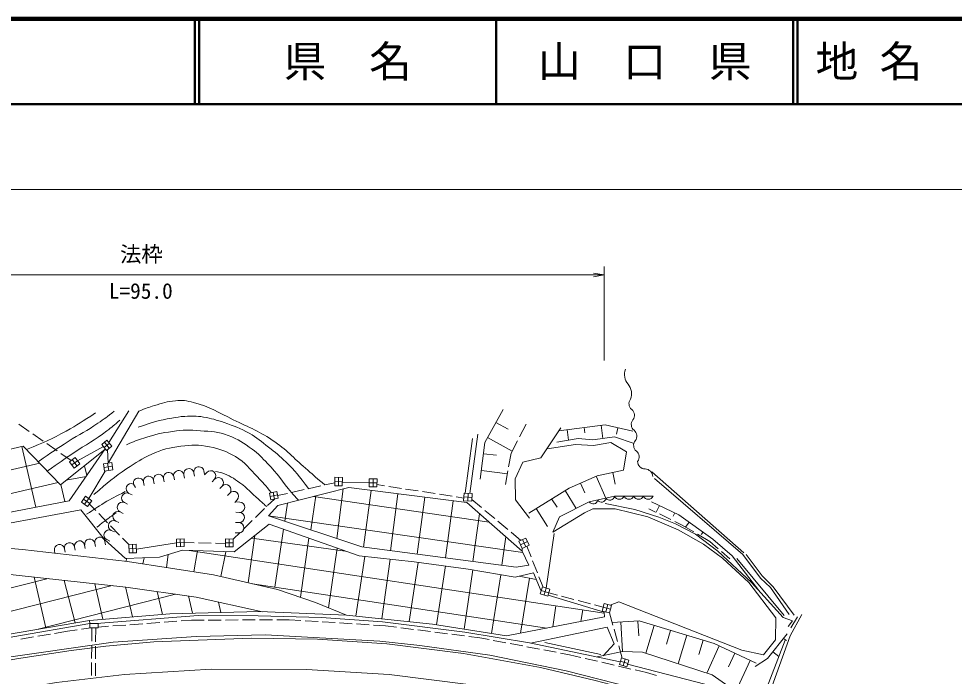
# Model space of a CAD drawing. Units: millimetres at full size, sheet at 1:1000; details may follow other scales. Extents: x 40000 to 680000, y 20000 to 380000.
# Drawn here: x 277126 to 386611, y 303018 to 380000 of the extents above; entities that cross this region are included whole.
import ezdxf
from ezdxf.enums import TextEntityAlignment as Align

# ---------------------------------------------------------------- set-up
doc = ezdxf.new("R2010")
doc.units = ezdxf.units.MM
doc.header["$LTSCALE"] = 1000
doc.linetypes.add('CHAIN', pattern=[18.5, 12, -1.5, 3.5, -1.5])
for name, color, linetype, lineweight in [('M-BGD', 7, 'Continuous', 13), ('M-BMK', 2, 'CHAIN', 13), ('M-STR-HTXT', 7, 'Continuous', 13), ('M-TTL', 2, 'Continuous', 140), ('M-TTL-LINE', 7, 'Continuous', 50)]:
    doc.layers.add(name, color=color, linetype=linetype, lineweight=lineweight)
doc.layers.add('M-TTL-TXT', color=7, linetype='Continuous')
doc.styles.add('ＭＳ ゴシック', font='')
doc.styles.get('ＭＳ ゴシック').set_extended_font_data('MS Gothic')

# ---------------------------------------------------------------- blocks, each defined once
blk = doc.blocks.new('open_arrow')
at = {"color": 0, "linetype": 'Continuous', "lineweight": -2}
blk.add_lwpolyline([(7.5, 1.25), (0, 0), (7.5, -1.25)], dxfattribs=at)

msp = doc.modelspace()

# ---------------------------------------------------------------- linework, layer by layer
at = {"layer": 'M-BGD'}
for p, q in [((287579, 327981), (291187, 334069)), ((287657, 330404), (290006, 334112)), ((277128, 332545), (278359, 331688)), ((332966, 332731), (334407, 331931)), ((335746, 331043), (336520, 332522)), ((341325, 331893), (341480, 330676)), ((343309, 332146), (343387, 331538)), ((345293, 332399), (345489, 330865)), ((347248, 332104), (347070, 331351)), ((278770, 331402), (280001, 330545)), ((287455, 330654), (286846, 330162)), ((288017, 329958), (287455, 330654)), ((329385, 324463), (330238, 330852)), ((330867, 331364), (329899, 324429)), ((331996, 330982), (334878, 329383)), ((279126, 322805), (277484, 329915)), ((280411, 330259), (281642, 329402)), ((283994, 328257), (287044, 329917)), ((286846, 330162), (287408, 329466)), ((287127, 329814), (287736, 330306)), ((287151, 330408), (287712, 329712)), ((287408, 329466), (288017, 329958)), ((287529, 329564), (287579, 327981)), ((334741, 329120), (335515, 330600)), ((282052, 329116), (283247, 328285)), ((283052, 328140), (283717, 328632)), ((283717, 328632), (284270, 327883)), ((331509, 329075), (333031, 328888)), ((334458, 327551), (334741, 329120)), ((255826, 322465), (279580, 327949)), ((283606, 327391), (283052, 328140)), ((283329, 327766), (283994, 328257)), ((283384, 328386), (283938, 327637)), ((284270, 327883), (283606, 327391)), ((285089, 326517), (284824, 327667)), ((287046, 327901), (288022, 328047)), ((287176, 327032), (287046, 327901)), ((287111, 327467), (288087, 327612)), ((287534, 327974), (287664, 327105)), ((288022, 328047), (288152, 327177)), ((282682, 325961), (285004, 326394)), ((285320, 323838), (287245, 327042)), ((288152, 327177), (287176, 327032)), ((295267, 326396), (295341, 326003)), ((296446, 326618), (296520, 326224)), ((297626, 326839), (297699, 326446)), ((298805, 327061), (298879, 326667)), ((299146, 326891), (298878, 326595)), ((314119, 326317), (314101, 325315)), ((315014, 326300), (314119, 326317)), ((314567, 326308), (314548, 325307)), ((314995, 325298), (315014, 326300)), ((331265, 327090), (334308, 326716)), ((334087, 325490), (334369, 327059)), ((344701, 326440), (345830, 323864)), ((346650, 326880), (346942, 325504)), ((361987, 317487), (351222, 326944)), ((253251, 319120), (281733, 325696)), ((282537, 323464), (282073, 325476)), ((290549, 325510), (290779, 325134)), ((291729, 325732), (291802, 325338)), ((292908, 325953), (292982, 325560)), ((294087, 326175), (294161, 325781)), ((300036, 326085), (299767, 325789)), ((300925, 325280), (300656, 324983)), ((311010, 324982), (312474, 325310)), ((312962, 325419), (314108, 325676)), ((314101, 325315), (314995, 325298)), ((314110, 325816), (315004, 325799)), ((315003, 325695), (318144, 325676)), ((318151, 326145), (318138, 325208)), ((318138, 325208), (319043, 325194)), ((318144, 325676), (319050, 325663)), ((319056, 326131), (318151, 326145)), ((318604, 326138), (318590, 325201)), ((319043, 325194), (319056, 326131)), ((319047, 325456), (319932, 325320)), ((320426, 325244), (321908, 325015)), ((342869, 325638), (343364, 324508)), ((284463, 323415), (284954, 324100)), ((284954, 324100), (285686, 323575)), ((290031, 324428), (290392, 324255)), ((301814, 324474), (301545, 324177)), ((306460, 324467), (307332, 324642)), ((306617, 323682), (306460, 324467)), ((306538, 324075), (307411, 324249)), ((306896, 324554), (307053, 323770)), ((307332, 324642), (307489, 323857)), ((307425, 324178), (308571, 324435)), ((309059, 324544), (310522, 324872)), ((311317, 320153), (311890, 324138)), ((315080, 324945), (314350, 319141)), ((317491, 318138), (318365, 324783)), ((321484, 324385), (320641, 317724)), ((322402, 324939), (323885, 324710)), ((324379, 324634), (325862, 324406)), ((326356, 324329), (327838, 324101)), ((329256, 324471), (329196, 323567)), ((330205, 324408), (329256, 324471)), ((329731, 324440), (329671, 323535)), ((330145, 323504), (330205, 324408)), ((341074, 324765), (342375, 322669)), ((285194, 322890), (284463, 323415)), ((284708, 323758), (285440, 323233)), ((284829, 323152), (285320, 323838)), ((285686, 323575), (285194, 322890)), ((285399, 323176), (286134, 322420)), ((289513, 323345), (289874, 323173)), ((302703, 323668), (302435, 323371)), ((302995, 323408), (302595, 323422)), ((306255, 322995), (307053, 323770)), ((307489, 323857), (306617, 323682)), ((308578, 323301), (308286, 321164)), ((311634, 324074), (332167, 321055)), ((323754, 317314), (324651, 323981)), ((327956, 323560), (327081, 316877)), ((328332, 324025), (329218, 323888)), ((329196, 323567), (330145, 323504)), ((329226, 324019), (330175, 323956)), ((330160, 323720), (331293, 322767)), ((339480, 323776), (340149, 322807)), ((352096, 323005), (351723, 322213)), ((286483, 322062), (287529, 320987)), ((288995, 322263), (289356, 322090)), ((302952, 322209), (302553, 322223)), ((304819, 321602), (305896, 322647)), ((330271, 316458), (331044, 322046)), ((331676, 322446), (332825, 321481)), ((337694, 322668), (338995, 320572)), ((351655, 322246), (350873, 322628)), ((353451, 321368), (352104, 322027)), ((353905, 322151), (353718, 321755)), ((288477, 321181), (288838, 321008)), ((302910, 321010), (302510, 321024)), ((303384, 320209), (304461, 321254)), ((306346, 321812), (336103, 317493)), ((333208, 321160), (334357, 320195)), ((354682, 320766), (353900, 321148)), ((355581, 321071), (355161, 320484)), ((287878, 320629), (288924, 319553)), ((287959, 320098), (288319, 319925)), ((302227, 319086), (303025, 319861)), ((302867, 319810), (302467, 319825)), ((308112, 320226), (307086, 313454)), ((334740, 319874), (335873, 318922)), ((338844, 313338), (339786, 319749)), ((356127, 319916), (354682, 320766)), ((357207, 319907), (356997, 319614)), ((287206, 318810), (287277, 318416)), ((287440, 319016), (287801, 318843)), ((289272, 319195), (290007, 318440)), ((290897, 317897), (295591, 318639)), ((295577, 319089), (296477, 319117)), ((295605, 318189), (295577, 319089)), ((295591, 318639), (296490, 318667)), ((296027, 319103), (296055, 318203)), ((296477, 319117), (296504, 318217)), ((296490, 318667), (297651, 318644)), ((298151, 318633), (299650, 318603)), ((301313, 319091), (301309, 318186)), ((301311, 318639), (302225, 318634)), ((302227, 319086), (301313, 319091)), ((301770, 319089), (301765, 318184)), ((302222, 318182), (302227, 319086)), ((304775, 319495), (303996, 313957)), ((304389, 319193), (315339, 317682)), ((311092, 319177), (310099, 312262)), ((334116, 319336), (333681, 316010)), ((336486, 319207), (335666, 318825)), ((335666, 318825), (336058, 317985)), ((335862, 318405), (336682, 318787)), ((336076, 319016), (336468, 318176)), ((336878, 318367), (336486, 319207)), ((358003, 318813), (356558, 319663)), ((358981, 317958), (358003, 318813)), ((281302, 317737), (281358, 317429)), ((282483, 317952), (282554, 317558)), ((283664, 318166), (283735, 317773)), ((284844, 318381), (284916, 317987)), ((286025, 318595), (286096, 318202)), ((290007, 318440), (290877, 318470)), ((290042, 317457), (290007, 318440)), ((290025, 317948), (290894, 317979)), ((290442, 318455), (290477, 317472)), ((290877, 318470), (290911, 317487)), ((296504, 318217), (295605, 318189)), ((297065, 317762), (345648, 310406)), ((298040, 317726), (297631, 315256)), ((300150, 318593), (301311, 318570)), ((301361, 317606), (300794, 314701)), ((301309, 318186), (302222, 318182)), ((314409, 318009), (313365, 311046)), ((336027, 317650), (336058, 317985)), ((336058, 317985), (336878, 318367)), ((336601, 318238), (337086, 317006)), ((360334, 316774), (359357, 317629)), ((289798, 316829), (289658, 316471)), ((290911, 317487), (290042, 317457)), ((291825, 316901), (291656, 316172)), ((294618, 317277), (294408, 315750)), ((317638, 317033), (316591, 310056)), ((320600, 316716), (319605, 309745)), ((337269, 316540), (337818, 315145)), ((366688, 310132), (361146, 316820)), ((323863, 316355), (322806, 309416)), ((327060, 315931), (326032, 309056)), ((330264, 315483), (329236, 308544)), ((248087, 306271), (280565, 314447)), ((280309, 308686), (278939, 314622)), ((283718, 309269), (282438, 314246)), ((333536, 314912), (332440, 308032)), ((335672, 314729), (337700, 314365)), ((336901, 314508), (335865, 308076)), ((338002, 314679), (338487, 313447)), ((243991, 302512), (288082, 313639)), ((286979, 309687), (286015, 313861)), ((290429, 309972), (289620, 313474)), ((304471, 313847), (338922, 308668)), ((338163, 312673), (338407, 313472)), ((338407, 313472), (339280, 313204)), ((338844, 313338), (338599, 312540)), ((339280, 313204), (339035, 312406)), ((279403, 308532), (295456, 312639)), ((293964, 310263), (293345, 312941)), ((297446, 310397), (296979, 312420)), ((339035, 312406), (338163, 312673)), ((338285, 313072), (339157, 312805)), ((339157, 312805), (340166, 312534)), ((340649, 312405), (342098, 312017)), ((300793, 310476), (300508, 311710)), ((339972, 311265), (339626, 308805)), ((342581, 311887), (344030, 311499)), ((344513, 311370), (345522, 311099)), ((345638, 311541), (345406, 310657)), ((345522, 311099), (346366, 310878)), ((346482, 311320), (345638, 311541)), ((346060, 311431), (345828, 310547)), ((346250, 310436), (346482, 311320)), ((343156, 310783), (342912, 309442)), ((345406, 310657), (346250, 310436)), ((346250, 310436), (346659, 308997)), ((367482, 308696), (368250, 309994)), ((285438, 309195), (285426, 309559)), ((285438, 309195), (286412, 309194)), ((285438, 308682), (285438, 309195)), ((286412, 309194), (286412, 308681)), ((286412, 308785), (287649, 308875)), ((288148, 308912), (289644, 309022)), ((290142, 309058), (291638, 309168)), ((292137, 309204), (293633, 309314)), ((294132, 309350), (295628, 309460)), ((296126, 309496), (297363, 309587)), ((297363, 309587), (298815, 309593)), ((299315, 309595), (300815, 309601)), ((301315, 309603), (302815, 309609)), ((303315, 309611), (304815, 309618)), ((305315, 309620), (306815, 309626)), ((307315, 309628), (308767, 309634)), ((308767, 309634), (310157, 309547)), ((310656, 309516), (312153, 309423)), ((312652, 309392), (314149, 309299)), ((314648, 309268), (316145, 309175)), ((316644, 309143), (318141, 309050)), ((318640, 309019), (320030, 308933)), ((320030, 308933), (321353, 308763)), ((337012, 306909), (345987, 308783)), ((347572, 309360), (347787, 305906)), ((349568, 309484), (349676, 307757)), ((351490, 308972), (350511, 305724)), ((279359, 307712), (280839, 307959)), ((281332, 308042), (282844, 308294)), ((282844, 308294), (283964, 308453)), ((284459, 308523), (285579, 308682)), ((286412, 308681), (285438, 308682)), ((285693, 308682), (285678, 307119)), ((286129, 307056), (286139, 308681)), ((321849, 308700), (323336, 308510)), ((323832, 308446), (325320, 308256)), ((325816, 308192), (327304, 308002)), ((327800, 307938), (329288, 307748)), ((329784, 307684), (331106, 307515)), ((346796, 308516), (347206, 307073)), ((353405, 308394), (352915, 306770)), ((355320, 307816), (354313, 304479)), ((277387, 307383), (278866, 307630)), ((285674, 306619), (285660, 305119)), ((331106, 307515), (332172, 307314)), ((332664, 307221), (334138, 306943)), ((334629, 306850), (336103, 306572)), ((338696, 306991), (345239, 305558)), ((347343, 306592), (347752, 305154)), ((357235, 307239), (356731, 305570)), ((359115, 306570), (357635, 303390)), ((364038, 300067), (366813, 307253)), ((366626, 307460), (366970, 307189)), ((286116, 305056), (286125, 306556)), ((336594, 306479), (338068, 306201)), ((338560, 306109), (340034, 305830)), ((340525, 305738), (341591, 305537)), ((341591, 305537), (342920, 305228)), ((360928, 305727), (360189, 304137)), ((365389, 305888), (366077, 305347)), ((285655, 304619), (285642, 303119)), ((286103, 303056), (286113, 304556)), ((343407, 305115), (344868, 304776)), ((345355, 304662), (346816, 304323)), ((347416, 304386), (347670, 305180)), ((348279, 304109), (347416, 304386)), ((347543, 304783), (348406, 304506)), ((347670, 305180), (348533, 304903)), ((348102, 305041), (347847, 304247)), ((348533, 304903), (348279, 304109)), ((357400, 302102), (348380, 304425)), ((362742, 304883), (361044, 301234)), ((347303, 304210), (348764, 303871)), ((349251, 303758), (350580, 303449)), ((350580, 303449), (351755, 303115))]:
    msp.add_line(p, q, dxfattribs=at)
for points in [[(331142, 326098), (331672, 330398), (333806, 334246)], [(340564, 332115), (338243, 328610), (336125, 328080), (335221, 326133), (335268, 323656), (336919, 321522)], [(340333, 331766), (345752, 332458), (348977, 331695)], [(340082, 330433), (342590, 330869), (344303, 330698), (346843, 331056), (349148, 330277)], [(253251, 319523), (258906, 325983), (260683, 325992), (277662, 329956), (281998, 325418), (287191, 329551)], [(287259, 329650), (283042, 323561), (272646, 321553), (262325, 319084), (253251, 319046)], [(336826, 322129), (341546, 325058), (344817, 326491), (347902, 327146), (348245, 329280), (346438, 330386), (344381, 330028), (342294, 330168), (338975, 329638)], [(351539, 326168), (361865, 317291), (363939, 314496), (365102, 313402), (367304, 310266)], [(343898, 323435), (346841, 324088), (351359, 324098)], [(343898, 323435), (340409, 321680), (339640, 319873), (343338, 322158), (344293, 322625), (346941, 322636), (350753, 321691), (354305, 320154), (357275, 318492), (359467, 316851), (362551, 313995), (365729, 309861), (365688, 307296), (364275, 305530), (361752, 306091), (347373, 311736), (346337, 311358)], [(345765, 323260), (349226, 322553), (352038, 321646), (353969, 320871), (356316, 319645), (358927, 317679), (362894, 314002), (366591, 309897), (367678, 309523), (367180, 308858)], [(351192, 323432), (354391, 321922), (358352, 319089), (360613, 317139), (363752, 313050)], [(338261, 312994), (337382, 315143), (335217, 314619), (329726, 315577), (323385, 316418), (316982, 317104), (306451, 320811), (302323, 317571), (296309, 317789), (293583, 316963), (289626, 316823), (287149, 319020), (284407, 322494), (270605, 319939), (267115, 318755), (277568, 317867), (289844, 316449), (299908, 314907), (307417, 313162), (311872, 311667), (315471, 310171)], [(367858, 310155), (365400, 313499), (364112, 314766), (362243, 317294)], [(274660, 315082), (289662, 313469), (297903, 312288), (305640, 310571)], [(334193, 307751), (345658, 309974), (345645, 310537), (339066, 312507)], [(334193, 307751), (325535, 309135), (315471, 310171), (305314, 310584), (294829, 310335), (285405, 309557), (270517, 307013), (259176, 304318), (246479, 300594), (235668, 296731), (232033, 295359)], [(347521, 304715), (336911, 306930), (329329, 308197), (319702, 309381), (312577, 309900), (305141, 310077), (298141, 310149), (286245, 309194)], [(368754, 310269), (367424, 307756), (364555, 299841)], [(285438, 309195), (276436, 307650), (268413, 306092), (256713, 303210), (246618, 300172), (238720, 297430), (232223, 294907)], [(345529, 305431), (346812, 306804), (345987, 308783)], [(346574, 309298), (349753, 309496), (358498, 306858), (363431, 304562)], [(386139, 290404), (386224, 290722), (363906, 297504), (352657, 300748), (341207, 303661), (332256, 305498), (324082, 306609), (319388, 307139), (306021, 307876), (297910, 307679), (288189, 307024), (274812, 305082), (265569, 303182), (260007, 301795), (250691, 299022), (236624, 293990), (227323, 290688), (218786, 287572), (204968, 282602), (181743, 274720), (181745, 274536)], [(363307, 304178), (364771, 305102), (367035, 307979)], [(165189, 269949), (178104, 273345), (196190, 279265), (204291, 281991), (208272, 283570), (232470, 292247), (247652, 297660), (253276, 299514), (261454, 301867), (267530, 303331), (276862, 305076), (283280, 306042), (287331, 306540), (292939, 307039), (304358, 307475), (312085, 307350), (320201, 306805), (329190, 305668), (338195, 304063), (344598, 302536), (352652, 300433), (361734, 297863), (372701, 294545), (386909, 290167)], [(344813, 305280), (347776, 305906), (350140, 305845), (358272, 303182), (361784, 300714)]]:
    msp.add_lwpolyline(points, dxfattribs=at)
msp.add_lwpolyline([(306346, 321812), (317268, 318167), (335359, 315789), (336817, 316020), (336027, 317650), (329559, 323355), (315756, 325116), (307437, 323013)], close=True, dxfattribs=at)
for centre, radius, start, end in [((349716, 338317), 1692, 157.84438, 220.93925), ((347161, 336100), 1692, 337.84438, 40.93925), ((349414, 334924), 873, 141.92089, 230.87833), ((348313, 333570), 873, 321.92089, 50.87833), ((349687, 332494), 873, 141.92089, 230.87833), ((348586, 331140), 873, 321.92089, 50.87833), ((349960, 330063), 873, 141.92089, 230.87833), ((348858, 328709), 873, 321.92089, 50.87833), ((298215, 326950), 600, 10.6365, 190.6365), ((350454, 328195), 909, 181.49192, 268.54237), ((292318, 325842), 600, 10.6365, 190.6365), ((293498, 326064), 600, 10.6365, 190.6365), ((294677, 326285), 600, 10.6365, 190.6365), ((295856, 326507), 600, 10.6365, 190.6365), ((297036, 326728), 600, 10.6365, 190.6365), ((299591, 326488), 600, 317.81541, 137.81541), ((300480, 325682), 600, 317.81541, 137.81541), ((350408, 326377), 909, 1.49192, 88.54237), ((290290, 324969), 600, 64.41943, 244.41943), ((291139, 325621), 600, 10.6365, 190.6365), ((301369, 324877), 600, 317.81541, 137.81541), ((289772, 323887), 600, 64.41943, 244.41943), ((302259, 324071), 600, 317.81541, 137.81541), ((346310, 324160), 536, 212.77233, 352.23532), ((347405, 324370), 631, 206.55299, 333.71044), ((348535, 324373), 631, 206.55299, 333.71044), ((349664, 324375), 631, 206.55299, 333.71044), ((350794, 324378), 631, 206.55299, 333.71044), ((289254, 322804), 600, 64.41943, 244.41943), ((302974, 322808), 600, 267.95459, 87.95459), ((344349, 323725), 536, 212.77233, 352.23532), ((345330, 323943), 536, 212.77233, 352.23532), ((288736, 321722), 600, 64.41943, 244.41943), ((302931, 321609), 600, 267.95459, 87.95459), ((288218, 320639), 600, 64.41943, 244.41943), ((302888, 320410), 600, 267.95459, 87.95459), ((287700, 319557), 600, 64.41943, 244.41943), ((283073, 318059), 600, 10.29939, 190.29939), ((284254, 318274), 600, 10.29939, 190.29939), ((285435, 318488), 600, 10.29939, 190.29939), ((286615, 318703), 600, 10.29939, 190.29939), ((281893, 317844), 600, 10.29939, 190.29939)]:
    msp.add_arc(centre, radius, start, end, dxfattribs=at)
for points, knots in [([(312955, 325418), (311974, 326252), (311727, 326464), (310941, 327137), (309438, 328425), (308724, 329310), (307109, 330455), (305343, 331706), (304160, 332104), (302217, 333057), (300443, 333926), (299488, 334574), (297575, 335066), (296775, 335272), (296292, 335376), (295472, 335284), (294490, 335175), (293955, 334995), (293010, 334708), (292288, 334489), (292036, 334400), (291187, 334069)], [0, 0, 0, 0, 1, 1, 1, 2, 2, 2, 3, 3, 3, 4, 4, 4, 5, 5, 5, 6, 6, 6, 7, 7, 7, 7]), ([(279402, 328135), (281067, 329307), (281517, 329625), (282912, 330519), (284255, 331380), (285098, 331721), (286402, 332638), (287165, 333175), (287431, 333366), (288313, 334071)], [0, 0, 0, 0, 1, 1, 1, 2, 2, 2, 3, 3, 3, 3]), ([(278045, 329556), (280254, 330486), (280928, 330745), (282669, 331717), (284047, 332486), (284527, 332790), (286097, 333856)], [0, 0, 0, 0, 1, 1, 1, 2, 2, 2, 2]), ([(280449, 327039), (281927, 328068), (282308, 328330), (283508, 329143), (285039, 330181), (286001, 330617), (287455, 331761), (288055, 332233), (288271, 332395), (288961, 333007)], [0, 0, 0, 0, 1, 1, 1, 2, 2, 2, 3, 3, 3, 3]), ([(291094, 332200), (292920, 332764), (293463, 332990), (295035, 333244), (295629, 333339), (295962, 333409), (296562, 333446), (297413, 333499), (297903, 333512), (298743, 333368), (299712, 333203), (300244, 333035), (301173, 332714), (302348, 332308), (303016, 332073), (304102, 331468), (305054, 330938), (305501, 330501), (306361, 329832), (307179, 329195), (307635, 328832), (308386, 328118), (309547, 327016), (309884, 326500), (311030, 324986)], [0, 0, 0, 0, 1, 1, 1, 2, 2, 2, 3, 3, 3, 4, 4, 4, 5, 5, 5, 6, 6, 6, 7, 7, 7, 8, 8, 8, 8]), ([(309857, 323624), (309461, 324063), (309360, 324181), (309046, 324542), (307912, 325840), (307447, 326719), (306236, 327947), (305571, 328621), (305233, 329050), (304460, 329598), (303431, 330329), (302838, 330760), (301656, 331203), (300442, 331658), (299678, 331673), (298385, 331764), (297116, 331853), (296389, 331863), (295129, 331686), (293799, 331499), (293056, 331325), (291779, 330907), (290963, 330639), (290669, 330533), (289723, 330128)], [0, 0, 0, 0, 1, 1, 1, 2, 2, 2, 3, 3, 3, 4, 4, 4, 5, 5, 5, 6, 6, 6, 7, 7, 7, 8, 8, 8, 8]), ([(285926, 324299), (287666, 325794), (288181, 326285), (289789, 327332), (290891, 328048), (291493, 328497), (292697, 329024), (293960, 329578), (294736, 329778), (296104, 329949), (297400, 330110), (298165, 330132), (299448, 329886), (300696, 329647), (301396, 329378), (302491, 328734), (303671, 328039), (304122, 327347), (305067, 326355), (305729, 325660), (305954, 325409), (306696, 324514)], [0, 0, 0, 0, 1, 1, 1, 2, 2, 2, 3, 3, 3, 4, 4, 4, 5, 5, 5, 6, 6, 6, 7, 7, 7, 7]), ([(300155, 326983), (300490, 326937), (300606, 326896), (300889, 326817), (301800, 326559), (302243, 326202), (303015, 325653), (303933, 325001), (304330, 324487), (305175, 323742), (305554, 323409), (305673, 323304), (306146, 322889)], [0, 0, 0, 0, 1, 1, 1, 2, 2, 2, 3, 3, 3, 4, 4, 4, 4]), ([(285071, 321983), (286033, 322640), (286306, 322821), (287127, 323312), (288065, 323873), (288402, 324039), (289589, 324642)], [0, 0, 0, 0, 1, 1, 1, 2, 2, 2, 2]), ([(286286, 320477), (286746, 320859), (286875, 320963), (287266, 321258), (287742, 321616), (287912, 321725), (288519, 322128)], [0, 0, 0, 0, 1, 1, 1, 2, 2, 2, 2])]:
    msp.add_open_spline(points, degree=3, knots=knots, dxfattribs=at)
at = {"layer": 'M-BMK'}
msp.add_lwpolyline([(167914, 266930), (177340, 269514), (188899, 273035), (249847, 294666), (260151, 297884), (262571, 298486), (271295, 300522), (281540, 302293), (289501, 303243), (299643, 303835), (310797, 303804), (320487, 303243), (329756, 302043), (338823, 300361), (351130, 297245), (360882, 294363), (457820, 266033)], dxfattribs=at)
at = {"layer": 'M-STR-HTXT'}
for p, q in [((69446, 360000), (394316, 360000)), ((345638, 340000), (345638, 351000)), ((237183, 350000), (345638, 350000))]:
    msp.add_line(p, q, dxfattribs=at)
at = {"layer": 'M-TTL'}
msp.add_line((680000, 380000), (40000, 380000), dxfattribs=at)
at = {"layer": 'M-TTL-LINE'}
for p, q in [((297750, 380000), (297750, 370000)), ((298250, 380000), (298250, 370000)), ((333000, 380000), (333000, 370000)), ((367750, 380000), (367750, 370000)), ((368250, 380000), (368250, 370000)), ((40000, 370000), (680000, 370000))]:
    msp.add_line(p, q, dxfattribs=at)

# ---------------------------------------------------------------- block references
at = {"layer": 'M-STR-HTXT', "xscale": 167, "yscale": 167, "rotation": 180}
msp.add_blockref('open_arrow', (345638, 350000), dxfattribs=at)

# ---------------------------------------------------------------- texts
at = {"layer": 'M-STR-HTXT', "style": 'ＭＳ ゴシック'}
for s, p in [('法枠', (291477, 350963)), ('L=95.0', (291410, 346663))]:
    msp.add_text(s, height=1833, dxfattribs=at).set_placement(p, align=Align.BOTTOM_CENTER)
at = {"layer": 'M-TTL-TXT', "style": 'ＭＳ ゴシック'}
for s, p in [('県\u3000名', (315625, 375000)), ('山\u3000口\u3000県', (350375, 375000))]:
    msp.add_text(s, height=3666, dxfattribs=at).set_placement(p, align=Align.MIDDLE_CENTER)
msp.add_text('地 名', height=3666, dxfattribs=at).set_placement((370380, 375000), align=Align.MIDDLE_LEFT)

doc.saveas('drawing.dxf')
